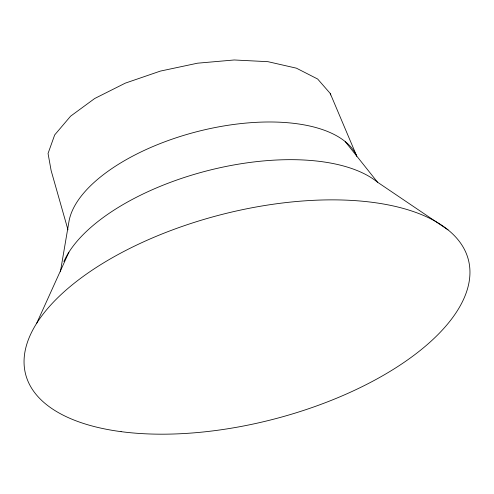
<?xml version="1.0" encoding="UTF-8"?>
<svg xmlns="http://www.w3.org/2000/svg" width="494" height="494" viewBox="0 0 494 494"><rect width="100%" height="100%" fill="white"/><g stroke="black" fill="none" stroke-linecap="round" stroke-linejoin="round"><path stroke-width="0.74" d="M60.392 271.805L68.857 222.164A149.262 68.919 -14.5 0 1 201.533 130.527A149.262 68.919 -14.5 0 1 355.062 152.825M36.692 323.261L68.876 252.255M345.207 141.58L377.515 182.193L448.052 229.883M356.717 156.048L330.251 93.477L317.654 79.021L296.406 68.172L267.958 61.682L234.242 59.978L197.557 63.189L160.402 71.087L125.315 83.134L94.681 98.516L70.593 116.183L54.686 134.924L48.048 153.467L51.129 170.554L67.968 229.809M330.251 93.477L330.517 94.959M63.874 261.536A171.566 79.219 -14.5 0 1 208.74 170.393A171.566 79.219 -14.5 0 1 377.515 182.193M355.773 154.122A149.262 68.919 -14.5 0 1 356.73 156.085M121.067 431.651A228.666 105.586 -14.5 0 0 469.3 280.716A228.666 105.586 -14.5 0 0 150.633 238.707A228.666 105.586 -14.5 0 0 121.067 431.651"/></g></svg>
